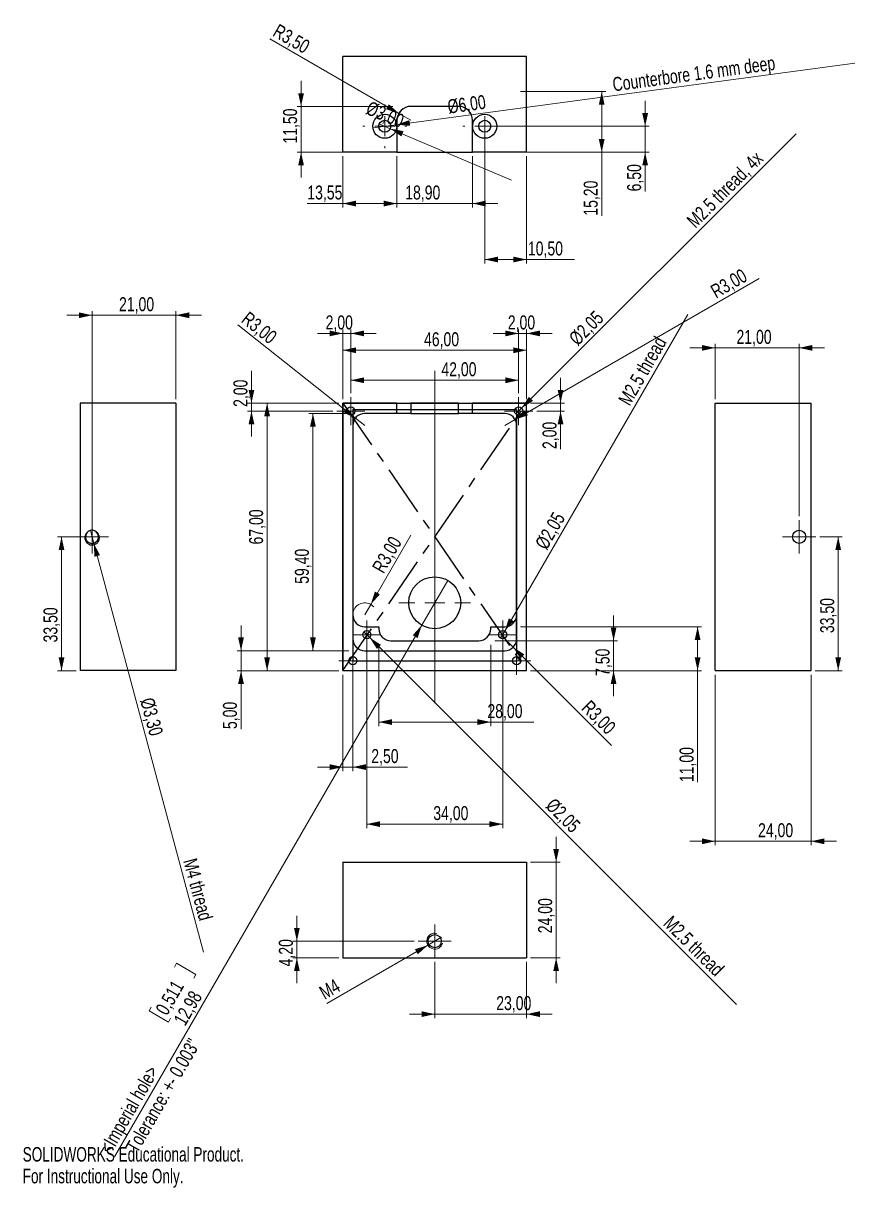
# Model space of a CAD drawing. Header units: millimetres. Extents: x 0 to 208, y 0 to 292.
import ezdxf

# ---------------------------------------------------------------- set-up
doc = ezdxf.new("R2010")
doc.units = ezdxf.units.MM
doc.header["$PDSIZE"] = -1
doc.linetypes.add('CENTERX2', pattern=[20.32, 12.7, -2.54, 2.54, -2.54])
doc.styles.add('SLDTEXTSTYLE0', font='TXT', dxfattribs={"width": 0.75})
doc.styles.add('SLDTEXTSTYLE1', font='TXT', dxfattribs={"width": 0.7})
doc.dimstyles.new('SLDDIMSTYLE0', dxfattribs={"dimtxt": 3.5, "dimasz": 3.302, "dimexe": 0, "dimexo": 0.0625, "dimgap": 0.875, "dimtad": 1, "dimrnd": 1e-09, "dimzin": 12, "dimdsep": 46, "dimtxsty": 'SLDTEXTSTYLE0', "dimsah": 1, "dimcen": 0.09, "dimadec": 0, "dimazin": 3, "dimtfac": 1, "dimtofl": 0, "dimtmove": 0, "dimatfit": 3, "dimfxl": 0, "dimfrac": 2, "dimtolj": 1, "dimtzin": 12, "dimarcsym": 0})
doc.dimstyles.new('SLDDIMSTYLE1', dxfattribs={"dimtxt": 3.5, "dimasz": 3.302, "dimexe": 0, "dimexo": 0.0625, "dimgap": 0.875, "dimtad": 1, "dimrnd": 1e-09, "dimzin": 12, "dimdsep": 46, "dimtxsty": 'SLDTEXTSTYLE0', "dimsah": 1, "dimcen": 0.09, "dimadec": 0, "dimazin": 3, "dimtfac": 1, "dimtmove": 0, "dimatfit": 0, "dimfxl": 0, "dimfrac": 2, "dimtolj": 1, "dimtzin": 12, "dimarcsym": 0})
doc.dimstyles.new('SLDDIMSTYLE2', dxfattribs={"dimtxt": 3.5, "dimasz": 3.302, "dimexe": 0, "dimexo": 0.0625, "dimgap": 0.875, "dimtad": 1, "dimrnd": 1e-09, "dimzin": 12, "dimdsep": 46, "dimtxsty": 'SLDTEXTSTYLE0', "dimsah": 1, "dimcen": 0, "dimadec": 0, "dimazin": 3, "dimtfac": 1, "dimtofl": 0, "dimtmove": 0, "dimatfit": 3, "dimfxl": 0, "dimfrac": 2, "dimtolj": 1, "dimtzin": 12, "dimarcsym": 0})
doc.dimstyles.new('SLDDIMSTYLE3', dxfattribs={"dimtxt": 3.5, "dimasz": 3.302, "dimexe": 0, "dimexo": 0.0625, "dimgap": 0.875, "dimtad": 1, "dimrnd": 1e-09, "dimzin": 12, "dimdsep": 46, "dimtxsty": 'SLDTEXTSTYLE0', "dimblk1": 'NONE', "dimsah": 1, "dimcen": 0, "dimadec": 0, "dimazin": 3, "dimtfac": 1, "dimtmove": 0, "dimatfit": 3, "dimldrblk": 'NONE', "dimfxl": 0, "dimfrac": 2, "dimtolj": 1, "dimtzin": 12, "dimarcsym": 0})
doc.dimstyles.new('SLDDIMSTYLE4', dxfattribs={"dimtxt": 3.5, "dimasz": 3.302, "dimexe": 0, "dimexo": 0.0625, "dimgap": 0.875, "dimtad": 1, "dimrnd": 1e-09, "dimzin": 12, "dimdsep": 46, "dimtxsty": 'SLDTEXTSTYLE0', "dimblk1": 'NONE', "dimsah": 1, "dimcen": 0, "dimadec": 0, "dimazin": 3, "dimtfac": 1, "dimtmove": 0, "dimatfit": 3, "dimldrblk": 'NONE', "dimfxl": 0, "dimfrac": 2, "dimtolj": 1, "dimtzin": 12, "dimarcsym": 0})
doc.dimstyles.new('SLDDIMSTYLE5', dxfattribs={"dimtxt": 3.5, "dimasz": 3.302, "dimexe": 0, "dimexo": 0.0625, "dimgap": 0.875, "dimtad": 1, "dimrnd": 1e-09, "dimzin": 12, "dimdsep": 46, "dimtxsty": 'SLDTEXTSTYLE0', "dimblk1": 'NONE', "dimsah": 1, "dimcen": 0, "dimadec": 0, "dimazin": 3, "dimtfac": 1, "dimtmove": 0, "dimatfit": 3, "dimldrblk": 'NONE', "dimfxl": 0, "dimfrac": 2, "dimtolj": 1, "dimtzin": 12, "dimarcsym": 0})

# ---------------------------------------------------------------- blocks, each defined once
blk = doc.blocks.new('_D')
at = {"color": 7, "linetype": 'Continuous', "lineweight": 0}
for p, q in [((79.11, 196.42), (60.16, 196.42)), ((61.16, 129.42), (61.16, 196.42)), ((79.11, 129.42), (60.16, 129.42))]:
    blk.add_line(p, q, dxfattribs=at)
at = {"color": 7, "linetype": 'Continuous', "lineweight": 18}
for points in [[(61.16, 196.42), (60.44, 193.12), (61.88, 193.12)], [(61.16, 129.42), (61.88, 132.73), (60.44, 132.73)]]:
    blk.add_solid(points, dxfattribs=at)
at = {"color": 7, "linetype": 'Continuous', "lineweight": 18, "insert": (56.65, 161.02), "char_height": 3.5, "attachment_point": 1, "rotation": 90, "style": 'SLDTEXTSTYLE0'}
blk.add_mtext('67,00', dxfattribs=at)
blk = doc.blocks.new('_D_1')
at = {"color": 7, "linetype": 'Continuous', "lineweight": 0}
for p, q in [((80.11, 197.42), (80.11, 210.65)), ((126.11, 197.42), (126.11, 210.65)), ((80.11, 209.65), (126.11, 209.65))]:
    blk.add_line(p, q, dxfattribs=at)
at = {"color": 7, "linetype": 'Continuous', "lineweight": 18}
for points in [[(80.11, 209.65), (83.41, 208.93), (83.41, 210.37)], [(126.11, 209.65), (122.81, 210.37), (122.81, 208.93)]]:
    blk.add_solid(points, dxfattribs=at)
at = {"color": 7, "linetype": 'Continuous', "lineweight": 18, "insert": (100.42, 214.16), "char_height": 3.5, "attachment_point": 1, "style": 'SLDTEXTSTYLE0'}
blk.add_mtext('46,00', dxfattribs=at)
blk = doc.blocks.new('_D_2')
at = {"color": 7, "linetype": 'Continuous', "lineweight": 0}
for p, q in [((54.63, 134.42), (54.63, 140.77)), ((81.61, 134.42), (53.63, 134.42)), ((54.63, 134.42), (54.63, 129.42)), ((79.11, 129.42), (53.63, 129.42)), ((54.63, 129.42), (54.63, 114.8))]:
    blk.add_line(p, q, dxfattribs=at)
at = {"color": 7, "linetype": 'Continuous', "lineweight": 18}
for points in [[(54.63, 134.42), (55.35, 137.73), (53.91, 137.73)], [(54.63, 129.42), (53.91, 126.12), (55.35, 126.12)]]:
    blk.add_solid(points, dxfattribs=at)
at = {"color": 7, "linetype": 'Continuous', "lineweight": 18, "insert": (50.11, 114.8), "char_height": 3.5, "attachment_point": 1, "rotation": 90, "style": 'SLDTEXTSTYLE0'}
blk.add_mtext('5,00', dxfattribs=at)
blk = doc.blocks.new('_D_3')
at = {"color": 7, "linetype": 'Continuous', "lineweight": 0}
for p, q in [((81.61, 193.82), (71.63, 193.82)), ((72.63, 134.42), (72.63, 193.82)), ((81.61, 134.42), (71.63, 134.42))]:
    blk.add_line(p, q, dxfattribs=at)
at = {"color": 7, "linetype": 'Continuous', "lineweight": 18}
for points in [[(72.63, 193.82), (71.91, 190.52), (73.35, 190.52)], [(72.63, 134.42), (73.35, 137.73), (71.91, 137.73)]]:
    blk.add_solid(points, dxfattribs=at)
at = {"color": 7, "linetype": 'Continuous', "lineweight": 18, "insert": (68.11, 151.17), "char_height": 3.5, "attachment_point": 1, "rotation": 90, "style": 'SLDTEXTSTYLE0'}
blk.add_mtext('59,40', dxfattribs=at)
blk = doc.blocks.new('_D_4')
at = {"color": 7, "linetype": 'Continuous', "lineweight": 0}
for p, q in [((82.61, 133.42), (82.61, 104.28)), ((80.11, 128.42), (80.11, 104.28)), ((80.11, 105.28), (73.76, 105.28)), ((80.11, 105.28), (82.61, 105.28)), ((82.61, 105.28), (96.28, 105.28))]:
    blk.add_line(p, q, dxfattribs=at)
at = {"color": 7, "linetype": 'Continuous', "lineweight": 18}
for points in [[(80.11, 105.28), (76.81, 106), (76.81, 104.56)], [(82.61, 105.28), (85.91, 104.56), (85.91, 106)]]:
    blk.add_solid(points, dxfattribs=at)
at = {"color": 7, "linetype": 'Continuous', "lineweight": 18, "insert": (87.23, 109.79), "char_height": 3.5, "attachment_point": 1, "style": 'SLDTEXTSTYLE0'}
blk.add_mtext('2,50', dxfattribs=at)
blk = doc.blocks.new('_D_5')
at = {"color": 7, "linetype": 'Continuous', "lineweight": 0}
for q in [(53.82, 216.05), (85.61, 190.82)]:
    blk.add_line((83.26, 192.69), q, dxfattribs=at)
at = {"color": 7, "linetype": 'Continuous', "lineweight": 18}
blk.add_solid([(83.26, 192.69), (81.12, 195.3), (80.23, 194.18)], dxfattribs=at)
at = {"color": 7, "linetype": 'Continuous', "lineweight": 18, "insert": (56.62, 219.58), "char_height": 3.5, "attachment_point": 1, "rotation": 321.5701, "style": 'SLDTEXTSTYLE0'}
blk.add_mtext('R3,00', dxfattribs=at)
blk = doc.blocks.new('_D_6')
at = {"color": 7, "linetype": 'Continuous', "lineweight": 0}
for q in [(120.61, 137.42), (147.33, 110.71)]:
    blk.add_line((122.73, 135.3), q, dxfattribs=at)
at = {"color": 7, "linetype": 'Continuous', "lineweight": 18}
blk.add_solid([(122.73, 135.3), (124.56, 132.46), (125.57, 133.48)], dxfattribs=at)
at = {"color": 7, "linetype": 'Continuous', "lineweight": 18, "insert": (142.1, 122.29), "char_height": 3.5, "attachment_point": 1, "rotation": 315, "style": 'SLDTEXTSTYLE0'}
blk.add_mtext('R3,00', dxfattribs=at)
blk = doc.blocks.new('_D_7')
at = {"color": 7, "linetype": 'Continuous', "lineweight": 0}
for q in [(184.32, 227.6), (120.61, 190.82)]:
    blk.add_line((123.21, 192.32), q, dxfattribs=at)
at = {"color": 7, "linetype": 'Continuous', "lineweight": 18}
blk.add_solid([(123.21, 192.32), (126.43, 193.35), (125.71, 194.6)], dxfattribs=at)
at = {"color": 7, "linetype": 'Continuous', "lineweight": 18, "insert": (171.77, 225.57), "char_height": 3.5, "attachment_point": 1, "rotation": 30, "style": 'SLDTEXTSTYLE0'}
blk.add_mtext('R3,00', dxfattribs=at)
blk = doc.blocks.new('_D_8')
at = {"color": 7, "linetype": 'Continuous', "lineweight": 0}
for p, q in [((89.11, 135.92), (89.11, 115.55)), ((117.11, 135.92), (117.11, 115.55)), ((89.11, 116.55), (117.11, 116.55)), ((117.11, 116.55), (127.93, 116.55))]:
    blk.add_line(p, q, dxfattribs=at)
at = {"color": 7, "linetype": 'Continuous', "lineweight": 18}
for points in [[(89.11, 116.55), (92.41, 115.83), (92.41, 117.27)], [(117.11, 116.55), (113.81, 117.27), (113.81, 115.83)]]:
    blk.add_solid(points, dxfattribs=at)
at = {"color": 7, "linetype": 'Continuous', "lineweight": 18, "insert": (116.29, 121.06), "char_height": 3.5, "attachment_point": 1, "style": 'SLDTEXTSTYLE0'}
blk.add_mtext('28,00', dxfattribs=at)
blk = doc.blocks.new('_D_9')
at = {"color": 7, "linetype": 'Continuous', "lineweight": 0}
for p, q in [((147.86, 136.92), (147.86, 143.27)), ((118.11, 136.92), (148.86, 136.92)), ((147.86, 136.92), (147.86, 129.42)), ((127.11, 129.42), (148.86, 129.42)), ((147.86, 129.42), (147.86, 123.07))]:
    blk.add_line(p, q, dxfattribs=at)
at = {"color": 7, "linetype": 'Continuous', "lineweight": 18}
for points in [[(147.86, 136.92), (148.58, 140.23), (147.14, 140.23)], [(147.86, 129.42), (147.14, 126.12), (148.58, 126.12)]]:
    blk.add_solid(points, dxfattribs=at)
at = {"color": 7, "linetype": 'Continuous', "lineweight": 18, "insert": (143.35, 128.11), "char_height": 3.5, "attachment_point": 1, "rotation": 90, "style": 'SLDTEXTSTYLE0'}
blk.add_mtext('7,50', dxfattribs=at)
blk = doc.blocks.new('_D_10')
at = {"color": 7, "linetype": 'Continuous', "lineweight": 0}
for p, q in [((124.61, 140.42), (169.89, 140.42)), ((168.89, 140.42), (168.89, 129.42)), ((127.11, 129.42), (169.89, 129.42)), ((168.89, 129.42), (168.89, 101.51))]:
    blk.add_line(p, q, dxfattribs=at)
at = {"color": 7, "linetype": 'Continuous', "lineweight": 18}
for points in [[(168.89, 140.42), (168.17, 137.12), (169.61, 137.12)], [(168.89, 129.42), (169.61, 132.73), (168.17, 132.73)]]:
    blk.add_solid(points, dxfattribs=at)
at = {"color": 7, "linetype": 'Continuous', "lineweight": 18, "insert": (164.38, 101.51), "char_height": 3.5, "attachment_point": 1, "rotation": 90, "style": 'SLDTEXTSTYLE0'}
blk.add_mtext('11,00', dxfattribs=at)
blk = doc.blocks.new('_D_11')
at = {"color": 7, "linetype": 'Continuous', "lineweight": 0}
for q in [(97.1, 163.33), (85.61, 143.42)]:
    blk.add_line((87.11, 146.02), q, dxfattribs=at)
at = {"color": 7, "linetype": 'Continuous', "lineweight": 18}
blk.add_arc((85.61, 143.42), 3, 41.5651, 161.5651, dxfattribs=at)
blk.add_solid([(87.11, 146.02), (89.38, 148.52), (88.14, 149.24)], dxfattribs=at)
at = {"color": 7, "linetype": 'Continuous', "lineweight": 18, "insert": (87.28, 155.28), "char_height": 3.5, "attachment_point": 1, "rotation": 60, "style": 'SLDTEXTSTYLE0'}
blk.add_mtext('R3,00', dxfattribs=at)
blk = doc.blocks.new('_D_12')
at = {"color": 7, "linetype": 'Continuous', "lineweight": 0}
for q in [(85.38, 139.15), (178.66, 45.87)]:
    blk.add_line((86.83, 137.7), q, dxfattribs=at)
at = {"color": 7, "linetype": 'Continuous', "lineweight": 18}
blk.add_solid([(86.83, 137.7), (88.66, 134.85), (89.68, 135.87)], dxfattribs=at)
at = {"color": 7, "linetype": 'Continuous', "lineweight": 18, "char_height": 3.5, "attachment_point": 1, "rotation": 315, "style": 'SLDTEXTSTYLE0'}
for s, insert in [('%%c2,05', (133.11, 97.8)), ('M2.5 thread', (162.56, 68.35))]:
    blk.add_mtext(s, dxfattribs=dict(at, insert=insert))
blk = doc.blocks.new('_None')
blk = doc.blocks.new('_D_13')
at = {"color": 7, "linetype": 'Continuous', "lineweight": 0}
for q in [(166.42, 218.63), (119.6, 137.54)]:
    blk.add_line((120.62, 139.31), q, dxfattribs=at)
at = {"color": 7, "linetype": 'Continuous', "lineweight": 18}
blk.add_solid([(120.62, 139.31), (122.9, 141.81), (121.65, 142.53)], dxfattribs=at)
at = {"color": 7, "linetype": 'Continuous', "lineweight": 18, "char_height": 3.5, "attachment_point": 1, "rotation": 60, "style": 'SLDTEXTSTYLE0'}
for s, insert in [('M2.5 thread', (148.87, 197.26)), ('%%c2,05', (128.05, 161.19))]:
    blk.add_mtext(s, dxfattribs=dict(at, insert=insert))
blk = doc.blocks.new('_D_14')
at = {"color": 7, "linetype": 'Continuous', "lineweight": 0}
for p, q in [((99.86, 140.8), (106.35, 152.04)), ((99.86, 140.8), (22.99, 7.65)), ((37.99, 55.22), (38.52, 56.15)), ((38.52, 56.15), (43.34, 53.37)), ((43.34, 53.37), (42.8, 52.45)), ((32.17, 45.15), (31.64, 44.22)), ((31.64, 44.22), (36.45, 41.44)), ((36.45, 41.44), (36.98, 42.37))]:
    blk.add_line(p, q, dxfattribs=at)
at = {"color": 7, "linetype": 'Continuous', "lineweight": 18}
blk.add_solid([(99.86, 140.8), (97.59, 138.3), (98.84, 137.58)], dxfattribs=at)
at = {"color": 7, "linetype": 'Continuous', "lineweight": 18, "char_height": 3.5, "attachment_point": 1, "rotation": 60, "style": 'SLDTEXTSTYLE0'}
for s, insert in [('0,511', (33.08, 44.62)), ('12,98', (37.61, 42)), ('Tolerance: +- 0.003"', (25.64, 10.16)), ('<Imperial hole>', (19.04, 9.94))]:
    blk.add_mtext(s, dxfattribs=dict(at, insert=insert))
blk = doc.blocks.new('_D_15')
at = {"color": 7, "linetype": 'Continuous', "lineweight": 0}
for q in [(193.55, 263.87), (123.38, 193.7)]:
    blk.add_line((124.83, 195.15), q, dxfattribs=at)
at = {"color": 7, "linetype": 'Continuous', "lineweight": 18}
blk.add_solid([(124.83, 195.15), (127.68, 196.97), (126.66, 197.99)], dxfattribs=at)
at = {"color": 7, "linetype": 'Continuous', "lineweight": 18, "char_height": 3.5, "attachment_point": 1, "rotation": 45, "style": 'SLDTEXTSTYLE0'}
for s, insert in [('M2.5 thread, 4x', (165.84, 242.53)), ('%%c2,05', (136.39, 213.08))]:
    blk.add_mtext(s, dxfattribs=dict(at, insert=insert))
blk = doc.blocks.new('_D_16')
at = {"color": 7, "linetype": 'Continuous', "lineweight": 0}
for p, q in [((86.11, 137.42), (86.11, 90)), ((120.11, 137.42), (120.11, 90)), ((86.11, 91), (120.11, 91))]:
    blk.add_line(p, q, dxfattribs=at)
at = {"color": 7, "linetype": 'Continuous', "lineweight": 18}
for points in [[(86.11, 91), (89.41, 90.28), (89.41, 91.72)], [(120.11, 91), (116.81, 91.72), (116.81, 90.28)]]:
    blk.add_solid(points, dxfattribs=at)
at = {"color": 7, "linetype": 'Continuous', "lineweight": 18, "insert": (102.75, 95.51), "char_height": 3.5, "attachment_point": 1, "style": 'SLDTEXTSTYLE0'}
blk.add_mtext('34,00', dxfattribs=at)
blk = doc.blocks.new('_D_17')
at = {"color": 7, "linetype": 'Continuous', "lineweight": 0}
for p, q in [((82.11, 198.95), (82.11, 203.14)), ((82.11, 202.14), (124.11, 202.14)), ((124.11, 198.95), (124.11, 203.14))]:
    blk.add_line(p, q, dxfattribs=at)
at = {"color": 7, "linetype": 'Continuous', "lineweight": 18}
for points in [[(82.11, 202.14), (85.41, 201.42), (85.41, 202.86)], [(124.11, 202.14), (120.81, 202.86), (120.81, 201.42)]]:
    blk.add_solid(points, dxfattribs=at)
at = {"color": 7, "linetype": 'Continuous', "lineweight": 18, "insert": (104.77, 206.65), "char_height": 3.5, "attachment_point": 1, "style": 'SLDTEXTSTYLE0'}
blk.add_mtext('42,00', dxfattribs=at)
blk = doc.blocks.new('_D_18')
at = {"color": 7, "linetype": 'Continuous', "lineweight": 0}
for p, q in [((57.25, 196.42), (57.25, 204.52)), ((79.11, 196.42), (56.25, 196.42)), ((57.25, 194.42), (57.25, 196.42)), ((77.58, 194.42), (56.25, 194.42)), ((57.25, 194.42), (57.25, 188.07))]:
    blk.add_line(p, q, dxfattribs=at)
at = {"color": 7, "linetype": 'Continuous', "lineweight": 18}
for points in [[(57.25, 196.42), (57.97, 199.73), (56.53, 199.73)], [(57.25, 194.42), (56.53, 191.12), (57.97, 191.12)]]:
    blk.add_solid(points, dxfattribs=at)
at = {"color": 7, "linetype": 'Continuous', "lineweight": 18, "insert": (52.74, 195.47), "char_height": 3.5, "attachment_point": 1, "rotation": 90, "style": 'SLDTEXTSTYLE0'}
blk.add_mtext('2,00', dxfattribs=at)
blk = doc.blocks.new('_D_19')
at = {"color": 7, "linetype": 'Continuous', "lineweight": 0}
for p, q in [((80.11, 213.87), (73.76, 213.87)), ((80.11, 197.42), (80.11, 214.87)), ((82.11, 213.87), (80.11, 213.87)), ((82.11, 198.95), (82.11, 214.87)), ((82.11, 213.87), (88.46, 213.87))]:
    blk.add_line(p, q, dxfattribs=at)
at = {"color": 7, "linetype": 'Continuous', "lineweight": 18}
for points in [[(80.11, 213.87), (76.81, 214.59), (76.81, 213.15)], [(82.11, 213.87), (85.41, 213.15), (85.41, 214.59)]]:
    blk.add_solid(points, dxfattribs=at)
at = {"color": 7, "linetype": 'Continuous', "lineweight": 18, "insert": (75.8, 218.38), "char_height": 3.5, "attachment_point": 1, "style": 'SLDTEXTSTYLE0'}
blk.add_mtext('2,00', dxfattribs=at)
blk = doc.blocks.new('_D_20')
at = {"color": 7, "linetype": 'Continuous', "lineweight": 0}
for p, q in [((124.11, 213.87), (117.76, 213.87)), ((124.11, 198.95), (124.11, 214.87)), ((124.11, 213.87), (126.11, 213.87)), ((126.11, 197.42), (126.11, 214.87)), ((126.11, 213.87), (132.46, 213.87))]:
    blk.add_line(p, q, dxfattribs=at)
at = {"color": 7, "linetype": 'Continuous', "lineweight": 18}
for points in [[(124.11, 213.87), (120.81, 214.59), (120.81, 213.15)], [(126.11, 213.87), (129.41, 213.15), (129.41, 214.59)]]:
    blk.add_solid(points, dxfattribs=at)
at = {"color": 7, "linetype": 'Continuous', "lineweight": 18, "insert": (121.4, 218.38), "char_height": 3.5, "attachment_point": 1, "style": 'SLDTEXTSTYLE0'}
blk.add_mtext('2,00', dxfattribs=at)
blk = doc.blocks.new('_D_21')
at = {"color": 7, "linetype": 'Continuous', "lineweight": 0}
for p, q in [((134.59, 196.42), (134.59, 202.77)), ((127.11, 196.42), (135.59, 196.42)), ((134.59, 194.42), (134.59, 196.42)), ((128.63, 194.42), (135.59, 194.42)), ((134.59, 194.42), (134.59, 184.92))]:
    blk.add_line(p, q, dxfattribs=at)
at = {"color": 7, "linetype": 'Continuous', "lineweight": 18}
for points in [[(134.59, 196.42), (135.31, 199.73), (133.87, 199.73)], [(134.59, 194.42), (133.87, 191.12), (135.31, 191.12)]]:
    blk.add_solid(points, dxfattribs=at)
at = {"color": 7, "linetype": 'Continuous', "lineweight": 18, "insert": (130.08, 184.92), "char_height": 3.5, "attachment_point": 1, "rotation": 90, "style": 'SLDTEXTSTYLE0'}
blk.add_mtext('2,00', dxfattribs=at)
blk = doc.blocks.new('SW_CENTERMARKSYMBOL_0')
at = {"color": 0, "linetype": 'Continuous', "lineweight": 18}
for p, q in [((0, 2.5), (0, 3.525)), ((-2.5, 0), (-3.525, 0)), ((0, 0), (-2.5, 0)), ((0, 0), (0, 2.5)), ((0, 0), (0, -2.5)), ((0, 0), (2.5, 0)), ((2.5, 0), (3.525, 0)), ((0, -2.5), (0, -3.525))]:
    blk.add_line(p, q, dxfattribs=at)
blk = doc.blocks.new('SW_CENTERMARKSYMBOL_1')
at = {"color": 0, "linetype": 'Continuous', "lineweight": 18}
for p, q in [((0, 2.5), (0, 3.525)), ((-2.5, 0), (-3.525, 0)), ((0, 0), (-2.5, 0)), ((0, 0), (0, 2.5)), ((0, 0), (0, -2.5)), ((0, 0), (2.5, 0)), ((2.5, 0), (3.525, 0)), ((0, -2.5), (0, -3.525))]:
    blk.add_line(p, q, dxfattribs=at)
blk = doc.blocks.new('SW_CENTERMARKSYMBOL_2')
at = {"color": 0, "linetype": 'Continuous', "lineweight": 18}
for p, q in [((0, 2.5), (0, 3.525)), ((-2.5, 0), (-3.525, 0)), ((0, 0), (-2.5, 0)), ((0, 0), (0, 2.5)), ((0, 0), (0, -2.5)), ((0, 0), (2.5, 0)), ((2.5, 0), (3.525, 0)), ((0, -2.5), (0, -3.525))]:
    blk.add_line(p, q, dxfattribs=at)
blk = doc.blocks.new('SW_CENTERMARKSYMBOL_3')
at = {"color": 0, "linetype": 'Continuous', "lineweight": 18}
for p, q in [((0, 2.5), (0, 3.525)), ((-2.5, 0), (-3.525, 0)), ((0, 0), (-2.5, 0)), ((0, 0), (0, 2.5)), ((0, 0), (0, -2.5)), ((0, 0), (2.5, 0)), ((2.5, 0), (3.525, 0)), ((0, -2.5), (0, -3.525))]:
    blk.add_line(p, q, dxfattribs=at)
blk = doc.blocks.new('SW_CENTERMARKSYMBOL_4')
at = {"color": 0, "linetype": 'Continuous', "lineweight": 18}
for p, q in [((0, 2.5), (0, 3.525)), ((-2.5, 0), (-3.525, 0)), ((0, 0), (-2.5, 0)), ((0, 0), (0, 2.5)), ((0, 0), (0, -2.5)), ((0, 0), (2.5, 0)), ((2.5, 0), (3.525, 0)), ((0, -2.5), (0, -3.525))]:
    blk.add_line(p, q, dxfattribs=at)
blk = doc.blocks.new('SW_CENTERMARKSYMBOL_5')
at = {"color": 0, "linetype": 'Continuous', "lineweight": 18}
for p, q in [((0, 2.5), (0, 3.525)), ((-2.5, 0), (-3.525, 0)), ((0, 0), (-2.5, 0)), ((0, 0), (0, 2.5)), ((0, 0), (0, -2.5)), ((0, 0), (2.5, 0)), ((2.5, 0), (3.525, 0)), ((0, -2.5), (0, -3.525))]:
    blk.add_line(p, q, dxfattribs=at)
blk = doc.blocks.new('SW_CENTERMARKSYMBOL_6')
at = {"color": 0, "linetype": 'Continuous', "lineweight": 18}
for p, q in [((0, 5), (0, 8.9897)), ((-5, 0), (-8.9897, 0)), ((0, 0), (-2.5, 0)), ((0, 0), (0, 2.5)), ((0, 0), (0, -2.5)), ((0, 0), (2.5, 0)), ((5, 0), (8.9897, 0)), ((0, -5), (0, -8.9897))]:
    blk.add_line(p, q, dxfattribs=at)
blk = doc.blocks.new('_D_22')
at = {"color": 7, "linetype": 'Continuous', "lineweight": 0}
for p, q in [((173.29, 128.42), (173.29, 85.7)), ((197.29, 128.42), (197.29, 85.7)), ((173.29, 86.7), (166.94, 86.7)), ((173.29, 86.7), (197.29, 86.7)), ((197.29, 86.7), (203.64, 86.7))]:
    blk.add_line(p, q, dxfattribs=at)
at = {"color": 7, "linetype": 'Continuous', "lineweight": 18}
for points in [[(173.29, 86.7), (169.99, 87.42), (169.99, 85.98)], [(197.29, 86.7), (200.59, 85.98), (200.59, 87.42)]]:
    blk.add_solid(points, dxfattribs=at)
at = {"color": 7, "linetype": 'Continuous', "lineweight": 18, "insert": (184.02, 91.22), "char_height": 3.5, "attachment_point": 1, "style": 'SLDTEXTSTYLE0'}
blk.add_mtext('24,00', dxfattribs=at)
blk = doc.blocks.new('_D_23')
at = {"color": 7, "linetype": 'Continuous', "lineweight": 0}
for p, q in [((173.29, 210.25), (166.94, 210.25)), ((173.29, 197.42), (173.29, 211.25)), ((173.29, 210.25), (194.29, 210.25)), ((194.29, 168.07), (194.29, 211.25)), ((194.29, 210.25), (200.64, 210.25))]:
    blk.add_line(p, q, dxfattribs=at)
at = {"color": 7, "linetype": 'Continuous', "lineweight": 18}
for points in [[(173.29, 210.25), (169.99, 210.97), (169.99, 209.53)], [(194.29, 210.25), (197.59, 209.53), (197.59, 210.97)]]:
    blk.add_solid(points, dxfattribs=at)
at = {"color": 7, "linetype": 'Continuous', "lineweight": 18, "insert": (178.62, 214.76), "char_height": 3.5, "attachment_point": 1, "style": 'SLDTEXTSTYLE0'}
blk.add_mtext('21,00', dxfattribs=at)
blk = doc.blocks.new('_D_24')
at = {"color": 7, "linetype": 'Continuous', "lineweight": 0}
for p, q in [((199.44, 162.92), (205.07, 162.92)), ((204.07, 162.92), (204.07, 129.42)), ((198.29, 129.42), (205.07, 129.42))]:
    blk.add_line(p, q, dxfattribs=at)
at = {"color": 7, "linetype": 'Continuous', "lineweight": 18}
for points in [[(204.07, 162.92), (203.35, 159.62), (204.79, 159.62)], [(204.07, 129.42), (204.79, 132.73), (203.35, 132.73)]]:
    blk.add_solid(points, dxfattribs=at)
at = {"color": 7, "linetype": 'Continuous', "lineweight": 18, "insert": (199.56, 138.82), "char_height": 3.5, "attachment_point": 1, "rotation": 90, "style": 'SLDTEXTSTYLE0'}
blk.add_mtext('33,50', dxfattribs=at)
blk = doc.blocks.new('SW_CENTERMARKSYMBOL_7')
at = {"color": 0, "linetype": 'Continuous', "lineweight": 18}
for p, q in [((0, 2.5), (0, 4.15)), ((-2.5, 0), (-4.15, 0)), ((0, 0), (-2.5, 0)), ((0, 0), (0, 2.5)), ((0, 0), (0, -2.5)), ((0, 0), (2.5, 0)), ((2.5, 0), (4.15, 0)), ((0, -2.5), (0, -4.15))]:
    blk.add_line(p, q, dxfattribs=at)
blk = doc.blocks.new('_D_25')
at = {"color": 7, "linetype": 'Continuous', "lineweight": 0}
for p, q in [((133.49, 81.49), (133.49, 87.84)), ((127.11, 81.49), (134.49, 81.49)), ((133.49, 57.49), (133.49, 81.49)), ((127.11, 57.49), (134.49, 57.49)), ((133.49, 57.49), (133.49, 51.14))]:
    blk.add_line(p, q, dxfattribs=at)
at = {"color": 7, "linetype": 'Continuous', "lineweight": 18}
for points in [[(133.49, 81.49), (134.21, 84.79), (132.77, 84.79)], [(133.49, 57.49), (132.77, 54.19), (134.21, 54.19)]]:
    blk.add_solid(points, dxfattribs=at)
at = {"color": 7, "linetype": 'Continuous', "lineweight": 18, "insert": (128.98, 63.67), "char_height": 3.5, "attachment_point": 1, "rotation": 90, "style": 'SLDTEXTSTYLE0'}
blk.add_mtext('24,00', dxfattribs=at)
blk = doc.blocks.new('_D_26')
at = {"color": 7, "linetype": 'Continuous', "lineweight": 0}
for q in [(104.84, 62.69), (76.08, 46.08)]:
    blk.add_line((101.38, 60.69), q, dxfattribs=at)
at = {"color": 7, "linetype": 'Continuous', "lineweight": 18}
blk.add_solid([(101.38, 60.69), (98.16, 59.66), (98.88, 58.41)], dxfattribs=at)
at = {"color": 7, "linetype": 'Continuous', "lineweight": 18, "insert": (73.83, 49.98), "char_height": 3.5, "attachment_point": 1, "rotation": 30, "style": 'SLDTEXTSTYLE0'}
blk.add_mtext('M4', dxfattribs=at)
blk = doc.blocks.new('_D_27')
at = {"color": 7, "linetype": 'Continuous', "lineweight": 0}
for p, q in [((103.11, 56.54), (103.11, 42.42)), ((126.11, 56.49), (126.11, 42.42)), ((103.11, 43.42), (96.76, 43.42)), ((103.11, 43.42), (126.11, 43.42)), ((126.11, 43.42), (132.46, 43.42))]:
    blk.add_line(p, q, dxfattribs=at)
at = {"color": 7, "linetype": 'Continuous', "lineweight": 18}
for points in [[(103.11, 43.42), (99.81, 44.14), (99.81, 42.7)], [(126.11, 43.42), (129.41, 42.7), (129.41, 44.14)]]:
    blk.add_solid(points, dxfattribs=at)
at = {"color": 7, "linetype": 'Continuous', "lineweight": 18, "insert": (118.5, 47.93), "char_height": 3.5, "attachment_point": 1, "style": 'SLDTEXTSTYLE0'}
blk.add_mtext('23,00', dxfattribs=at)
blk = doc.blocks.new('_D_28')
at = {"color": 7, "linetype": 'Continuous', "lineweight": 0}
for p, q in [((68.61, 61.69), (68.61, 68.04)), ((97.96, 61.69), (67.61, 61.69)), ((68.61, 61.69), (68.61, 57.49)), ((79.11, 57.49), (67.61, 57.49)), ((68.61, 57.49), (68.61, 51.14))]:
    blk.add_line(p, q, dxfattribs=at)
at = {"color": 7, "linetype": 'Continuous', "lineweight": 18}
for points in [[(68.61, 61.69), (69.33, 64.99), (67.89, 64.99)], [(68.61, 57.49), (67.89, 54.19), (69.33, 54.19)]]:
    blk.add_solid(points, dxfattribs=at)
at = {"color": 7, "linetype": 'Continuous', "lineweight": 18, "insert": (64.1, 55.37), "char_height": 3.5, "attachment_point": 1, "rotation": 90, "style": 'SLDTEXTSTYLE0'}
blk.add_mtext('4,20', dxfattribs=at)
blk = doc.blocks.new('SW_CENTERMARKSYMBOL_8')
at = {"color": 0, "linetype": 'Continuous', "lineweight": 18}
for p, q in [((0, 2.5), (0, 4.15)), ((-2.5, 0), (-4.15, 0)), ((0, 0), (-2.5, 0)), ((0, 0), (0, 2.5)), ((0, 0), (0, -2.5)), ((0, 0), (2.5, 0)), ((2.5, 0), (4.15, 0)), ((0, -2.5), (0, -4.15))]:
    blk.add_line(p, q, dxfattribs=at)
blk = doc.blocks.new('_D_29')
at = {"color": 7, "linetype": 'Continuous', "lineweight": 0}
for p, q in [((124.61, 274.43), (145.89, 274.43)), ((144.89, 259.23), (144.89, 274.43)), ((124.61, 259.23), (145.89, 259.23)), ((144.89, 259.23), (144.89, 243.35))]:
    blk.add_line(p, q, dxfattribs=at)
at = {"color": 7, "linetype": 'Continuous', "lineweight": 18}
for points in [[(144.89, 274.43), (144.17, 271.13), (145.61, 271.13)], [(144.89, 259.23), (145.61, 262.53), (144.17, 262.53)]]:
    blk.add_solid(points, dxfattribs=at)
at = {"color": 7, "linetype": 'Continuous', "lineweight": 18, "insert": (140.38, 243.35), "char_height": 3.5, "attachment_point": 1, "rotation": 90, "style": 'SLDTEXTSTYLE0'}
blk.add_mtext('15,20', dxfattribs=at)
blk = doc.blocks.new('_D_30')
at = {"color": 7, "linetype": 'Continuous', "lineweight": 0}
for p, q in [((93.66, 258.23), (93.66, 245.39)), ((112.56, 258.23), (112.56, 245.39)), ((93.66, 246.39), (87.31, 246.39)), ((93.66, 246.39), (112.56, 246.39)), ((112.56, 246.39), (118.91, 246.39))]:
    blk.add_line(p, q, dxfattribs=at)
at = {"color": 7, "linetype": 'Continuous', "lineweight": 18}
for points in [[(93.66, 246.39), (90.36, 247.11), (90.36, 245.67)], [(112.56, 246.39), (115.86, 245.67), (115.86, 247.11)]]:
    blk.add_solid(points, dxfattribs=at)
at = {"color": 7, "linetype": 'Continuous', "lineweight": 18, "insert": (95.73, 250.91), "char_height": 3.5, "attachment_point": 1, "style": 'SLDTEXTSTYLE0'}
blk.add_mtext('18,90', dxfattribs=at)
blk = doc.blocks.new('_D_31')
at = {"color": 7, "linetype": 'Continuous', "lineweight": 0}
for p, q in [((69.66, 270.73), (69.66, 277.08)), ((92.66, 270.73), (68.66, 270.73)), ((69.66, 259.23), (69.66, 270.73)), ((92.66, 259.23), (68.66, 259.23)), ((69.66, 259.23), (69.66, 252.88))]:
    blk.add_line(p, q, dxfattribs=at)
at = {"color": 7, "linetype": 'Continuous', "lineweight": 18}
for points in [[(69.66, 270.73), (70.38, 274.03), (68.94, 274.03)], [(69.66, 259.23), (68.94, 255.93), (70.38, 255.93)]]:
    blk.add_solid(points, dxfattribs=at)
at = {"color": 7, "linetype": 'Continuous', "lineweight": 18, "insert": (65.15, 261.41), "char_height": 3.5, "attachment_point": 1, "rotation": 90, "style": 'SLDTEXTSTYLE0'}
blk.add_mtext('11,50', dxfattribs=at)
blk = doc.blocks.new('_D_32')
at = {"color": 7, "linetype": 'Continuous', "lineweight": 0}
for p, q in [((80.11, 258.23), (80.11, 245.39)), ((93.66, 258.23), (93.66, 245.39)), ((80.11, 246.39), (71.22, 246.39)), ((93.66, 246.39), (80.11, 246.39))]:
    blk.add_line(p, q, dxfattribs=at)
at = {"color": 7, "linetype": 'Continuous', "lineweight": 18}
for points in [[(80.11, 246.39), (83.41, 245.67), (83.41, 247.11)], [(93.66, 246.39), (90.36, 247.11), (90.36, 245.67)]]:
    blk.add_solid(points, dxfattribs=at)
at = {"color": 7, "linetype": 'Continuous', "lineweight": 18, "insert": (71.22, 250.91), "char_height": 3.5, "attachment_point": 1, "style": 'SLDTEXTSTYLE0'}
blk.add_mtext('13,55', dxfattribs=at)
blk = doc.blocks.new('_D_33')
at = {"color": 7, "linetype": 'Continuous', "lineweight": 0}
for q in [(61.83, 287.63), (97.16, 267.23)]:
    blk.add_line((94.13, 268.98), q, dxfattribs=at)
at = {"color": 7, "linetype": 'Continuous', "lineweight": 18}
blk.add_arc((97.16, 267.23), 3.5, 134.0546, 164.0546, dxfattribs=at)
blk.add_solid([(94.13, 268.98), (91.63, 271.25), (90.91, 270.01)], dxfattribs=at)
at = {"color": 7, "linetype": 'Continuous', "lineweight": 18, "insert": (64.08, 291.53), "char_height": 3.5, "attachment_point": 1, "rotation": 330, "style": 'SLDTEXTSTYLE0'}
blk.add_mtext('R3,50', dxfattribs=at)
blk = doc.blocks.new('_D_34')
at = {"color": 7, "linetype": 'Continuous', "lineweight": 0}
for q in [(89.23, 266.32), (122.33, 252.22)]:
    blk.add_line((91.99, 265.14), q, dxfattribs=at)
at = {"color": 7, "linetype": 'Continuous', "lineweight": 18}
blk.add_solid([(91.99, 265.14), (94.75, 263.19), (95.31, 264.51)], dxfattribs=at)
at = {"color": 7, "linetype": 'Continuous', "lineweight": 18, "insert": (86.98, 272.18), "char_height": 3.5, "attachment_point": 1, "rotation": 336.9329, "style": 'SLDTEXTSTYLE0'}
blk.add_mtext('%%c3,00', dxfattribs=at)
blk = doc.blocks.new('_D_35')
at = {"color": 7, "linetype": 'Continuous', "lineweight": 0}
for q in [(208.2, 281.55), (87.64, 265.33)]:
    blk.add_line((93.58, 266.13), q, dxfattribs=at)
at = {"color": 7, "linetype": 'Continuous', "lineweight": 18}
blk.add_solid([(93.58, 266.13), (96.95, 265.86), (96.76, 267.28)], dxfattribs=at)
at = {"color": 7, "linetype": 'Continuous', "lineweight": 18, "char_height": 3.5, "attachment_point": 1, "rotation": 7.6606, "style": 'SLDTEXTSTYLE0'}
for s, insert in [('Counterbore 1.6 mm deep', (147.39, 277.92)), ('%%c6,00', (106.11, 272.36))]:
    blk.add_mtext(s, dxfattribs=dict(at, insert=insert))
blk = doc.blocks.new('_D_36')
at = {"color": 7, "linetype": 'Continuous', "lineweight": 0}
for p, q in [((155.76, 265.73), (155.76, 272.08)), ((116.61, 265.73), (156.76, 265.73)), ((155.76, 265.73), (155.76, 259.23)), ((127.11, 259.23), (156.76, 259.23)), ((155.76, 259.23), (155.76, 249.43))]:
    blk.add_line(p, q, dxfattribs=at)
at = {"color": 7, "linetype": 'Continuous', "lineweight": 18}
for points in [[(155.76, 265.73), (156.48, 269.03), (155.04, 269.03)], [(155.76, 259.23), (155.04, 255.93), (156.48, 255.93)]]:
    blk.add_solid(points, dxfattribs=at)
at = {"color": 7, "linetype": 'Continuous', "lineweight": 18, "insert": (151.25, 249.43), "char_height": 3.5, "attachment_point": 1, "rotation": 90, "style": 'SLDTEXTSTYLE0'}
blk.add_mtext('6,50', dxfattribs=at)
blk = doc.blocks.new('_D_37')
at = {"color": 7, "linetype": 'Continuous', "lineweight": 0}
for p, q in [((115.61, 264.73), (115.61, 231.38)), ((126.11, 258.23), (126.11, 231.38)), ((115.61, 232.38), (126.11, 232.38)), ((126.11, 232.38), (138.06, 232.38))]:
    blk.add_line(p, q, dxfattribs=at)
at = {"color": 7, "linetype": 'Continuous', "lineweight": 18}
for points in [[(115.61, 232.38), (118.91, 231.66), (118.91, 233.1)], [(126.11, 232.38), (122.81, 233.1), (122.81, 231.66)]]:
    blk.add_solid(points, dxfattribs=at)
at = {"color": 7, "linetype": 'Continuous', "lineweight": 18, "insert": (126.42, 236.89), "char_height": 3.5, "attachment_point": 1, "style": 'SLDTEXTSTYLE0'}
blk.add_mtext('10,50', dxfattribs=at)
blk = doc.blocks.new('SW_CENTERMARKSYMBOL_9')
at = {"color": 0, "linetype": 'Continuous', "lineweight": 18}
for p, q in [((0, 5), (0, 5.5)), ((-5, 0), (-5.5, 0)), ((0, 0), (-2.5, 0)), ((0, 0), (0, 2.5)), ((0, 0), (0, -2.5)), ((0, 0), (2.5, 0)), ((5, 0), (5.5, 0)), ((0, -5), (0, -5.5))]:
    blk.add_line(p, q, dxfattribs=at)
blk = doc.blocks.new('SW_CENTERMARKSYMBOL_10')
at = {"color": 0, "linetype": 'Continuous', "lineweight": 18}
for p, q in [((0, 5), (0, 5.5)), ((-5, 0), (-5.5, 0)), ((0, 0), (-2.5, 0)), ((0, 0), (0, 2.5)), ((0, 0), (0, -2.5)), ((0, 0), (2.5, 0)), ((5, 0), (5.5, 0)), ((0, -5), (0, -5.5))]:
    blk.add_line(p, q, dxfattribs=at)
blk = doc.blocks.new('_D_38')
at = {"color": 7, "linetype": 'Continuous', "lineweight": 0}
for q in [(16.93, 164.52), (45.22, 58.96)]:
    blk.add_line((17.79, 161.33), q, dxfattribs=at)
at = {"color": 7, "linetype": 'Continuous', "lineweight": 18}
blk.add_solid([(17.79, 161.33), (17.95, 157.95), (19.34, 158.33)], dxfattribs=at)
at = {"color": 7, "linetype": 'Continuous', "lineweight": 18, "char_height": 3.5, "attachment_point": 1, "rotation": 285, "style": 'SLDTEXTSTYLE0'}
for s, insert in [('%%c3,30', (32.74, 122.96)), ('M4 thread', (43.52, 82.73))]:
    blk.add_mtext(s, dxfattribs=dict(at, insert=insert))
blk = doc.blocks.new('_D_39')
at = {"color": 7, "linetype": 'Continuous', "lineweight": 0}
for p, q in [((17.36, 163.92), (17.36, 219.42)), ((38.36, 197.42), (38.36, 219.42)), ((17.36, 218.42), (11.01, 218.42)), ((17.36, 218.42), (38.36, 218.42)), ((38.36, 218.42), (44.71, 218.42))]:
    blk.add_line(p, q, dxfattribs=at)
at = {"color": 7, "linetype": 'Continuous', "lineweight": 18}
for points in [[(17.36, 218.42), (14.06, 219.14), (14.06, 217.7)], [(38.36, 218.42), (41.66, 217.7), (41.66, 219.14)]]:
    blk.add_solid(points, dxfattribs=at)
at = {"color": 7, "linetype": 'Continuous', "lineweight": 18, "insert": (24.11, 222.94), "char_height": 3.5, "attachment_point": 1, "style": 'SLDTEXTSTYLE0'}
blk.add_mtext('21,00', dxfattribs=at)
blk = doc.blocks.new('_D_40')
at = {"color": 7, "linetype": 'Continuous', "lineweight": 0}
for p, q in [((16.36, 162.92), (8.72, 162.92)), ((9.72, 162.92), (9.72, 129.42)), ((13.36, 129.42), (8.72, 129.42))]:
    blk.add_line(p, q, dxfattribs=at)
at = {"color": 7, "linetype": 'Continuous', "lineweight": 18}
for points in [[(9.72, 162.92), (9, 159.62), (10.44, 159.62)], [(9.72, 129.42), (10.44, 132.73), (9, 132.73)]]:
    blk.add_solid(points, dxfattribs=at)
at = {"color": 7, "linetype": 'Continuous', "lineweight": 18, "insert": (5.2, 136.49), "char_height": 3.5, "attachment_point": 1, "rotation": 90, "style": 'SLDTEXTSTYLE0'}
blk.add_mtext('33,50', dxfattribs=at)
blk = doc.blocks.new('SW_CENTERMARKSYMBOL_11')
at = {"color": 0, "linetype": 'Continuous', "lineweight": 18}
for p, q in [((0, 2.5), (0, 4.15)), ((-2.5, 0), (-4.15, 0)), ((0, 0), (-2.5, 0)), ((0, 0), (0, 2.5)), ((0, 0), (0, -2.5)), ((0, 0), (2.5, 0)), ((2.5, 0), (4.15, 0)), ((0, -2.5), (0, -4.15))]:
    blk.add_line(p, q, dxfattribs=at)

msp = doc.modelspace()

# ---------------------------------------------------------------- linework, layer by layer
at = {"color": 7, "linetype": 'Continuous', "lineweight": 25}
for p, q in [((80.11, 259.23), (80.11, 283.23)), ((126.11, 283.23), (80.11, 283.23)), ((126.11, 259.23), (126.11, 283.23)), ((109.06, 270.73), (97.16, 270.73)), ((93.66, 267.23), (93.66, 259.23)), ((112.56, 259.23), (112.56, 267.23)), ((93.66, 259.23), (80.11, 259.23)), ((93.66, 259.23), (112.56, 259.23)), ((126.11, 259.23), (112.56, 259.23)), ((38.36, 196.424), (14.36, 196.424)), ((14.36, 196.424), (14.36, 129.424)), ((38.36, 196.424), (38.36, 129.424)), ((80.11, 196.424), (80.11, 129.424)), ((93.66, 196.424), (80.11, 196.424)), ((93.66, 193.824), (93.66, 196.424)), ((93.66, 196.424), (97.16, 196.424)), ((97.16, 196.424), (97.16, 193.824)), ((109.06, 196.424), (97.16, 196.424)), ((109.06, 193.824), (109.06, 196.424)), ((109.06, 196.424), (112.56, 196.424)), ((112.56, 193.824), (112.56, 196.424)), ((126.11, 196.424), (112.56, 196.424)), ((126.11, 129.424), (126.11, 196.424)), ((173.29, 129.424), (173.29, 196.424)), ((173.29, 196.424), (197.29, 196.424)), ((197.29, 129.424), (197.29, 196.424)), ((93.66, 193.824), (85.61, 193.824)), ((97.16, 193.824), (93.66, 193.824)), ((97.16, 193.824), (109.06, 193.824)), ((112.56, 193.824), (109.06, 193.824)), ((120.61, 193.824), (112.56, 193.824)), ((82.61, 190.824), (82.61, 137.424)), ((123.61, 137.424), (123.61, 190.824)), ((19.01, 162.924), (18.996, 163.016)), ((85.61, 140.424), (89.11, 140.424)), ((89.11, 140.424), (89.11, 139.924)), ((117.11, 139.924), (117.11, 140.424)), ((117.11, 140.424), (120.61, 140.424)), ((87.097, 138.234), (87.135, 138.424)), ((121.097, 138.234), (121.135, 138.424)), ((85.61, 134.424), (120.61, 134.424)), ((92.11, 136.924), (114.11, 136.924)), ((197.292, 132.701), (197.29, 132.705)), ((38.36, 129.424), (14.36, 129.424)), ((80.11, 129.424), (126.11, 129.424)), ((173.29, 129.424), (197.29, 129.424)), ((80.11, 81.489), (80.11, 57.489)), ((80.11, 81.489), (126.11, 81.489)), ((126.11, 81.489), (126.11, 57.489)), ((80.101, 58.715), (80.11, 58.7)), ((80.11, 57.489), (126.11, 57.489))]:
    msp.add_line(p, q, dxfattribs=at)
at = {"color": 7, "linetype": 'Continuous', "lineweight": 18}
msp.add_line((103.11, 204.475), (103.11, 121.279), dxfattribs=at)
at = {"color": 7, "linetype": 'Continuous'}
for p, q in [((80.11, 129.424), (80.11, 196.424)), ((80.11, 196.424), (126.11, 196.424)), ((126.11, 129.424), (126.11, 196.424)), ((82.61, 194.824), (123.61, 194.824)), ((82.61, 194.824), (82.61, 131.924)), ((123.61, 194.824), (123.61, 131.924)), ((82.61, 131.924), (123.61, 131.924)), ((80.11, 129.424), (126.11, 129.424))]:
    msp.add_line(p, q, dxfattribs=at)
at = {"color": 7, "linetype": 'CENTERX2'}
for p, q in [((80.11, 129.424), (126.11, 196.424)), ((80.11, 196.424), (126.11, 129.424))]:
    msp.add_line(p, q, dxfattribs=at)
at = {"color": 7, "linetype": 'Continuous', "lineweight": 25}
for centre, radius in [((90.61, 265.73), 3), ((115.61, 265.73), 3), ((90.61, 265.73), 1.5), ((115.61, 265.73), 1.5), ((82.11, 194.424), 1.025), ((124.11, 194.424), 1.025), ((194.29, 162.924), 1.65), ((103.11, 146.424), 6.49), ((86.11, 138.424), 1.025), ((120.11, 138.424), 1.025), ((82.61, 131.924), 1.025), ((123.61, 131.924), 1.025), ((103.11, 61.689), 1.65)]:
    msp.add_circle(centre, radius, dxfattribs=at)
for centre, radius, start, end in [((97.16, 267.23), 3.5, 90, 180), ((109.06, 267.23), 3.5, 0, 90), ((85.61, 190.824), 3, 90, 180), ((120.61, 190.824), 3, 0, 90), ((17.361, 162.923), 1.65, 142.96473, 50.94177), ((17.36, 162.924), 1.65, 50.92483, 141.78679), ((85.61, 143.424), 3, 180, 270), ((120.61, 143.424), 3, 270, 0), ((85.61, 137.424), 3, 180, 270), ((92.11, 139.924), 3, 180, 270), ((114.11, 139.924), 3, 270, 0), ((120.61, 137.424), 3, 270, 0)]:
    msp.add_arc(centre, radius, start, end, dxfattribs=at)
at = {"color": 7, "linetype": 'Continuous', "lineweight": 18}
msp.add_arc((103.11, 61.689), 2, 75, 345, dxfattribs=at)
at = {"color": 7, "linetype": 'Continuous', "lineweight": 25}
for points, knots in [([(16.064, 163.944), (15.955, 163.836), (15.864, 163.716), (15.714, 163.45), (15.657, 163.309), (15.549, 162.868), (15.556, 162.552), (15.711, 161.968), (15.862, 161.694), (16.169, 161.36), (16.287, 161.261), (16.538, 161.094), (16.674, 161.024), (16.817, 160.969)], [0, 0, 0, 0, 0.125, 0.125, 0.25, 0.25, 0.5, 0.5, 0.75, 0.75, 0.875, 0.875, 1, 1, 1, 1]), ([(18.338, 161.146), (18.465, 161.231), (18.579, 161.328), (18.784, 161.549), (18.874, 161.673), (19.021, 161.935), (19.079, 162.075), (19.162, 162.367), (19.185, 162.515), (19.197, 162.817), (19.185, 162.969), (19.123, 163.262), (19.072, 163.407), (18.866, 163.81), (18.657, 164.04), (18.4, 164.205)], [0, 0, 0, 0, 0.125, 0.125, 0.25, 0.25, 0.375, 0.375, 0.5, 0.5, 0.625, 0.625, 0.75, 0.75, 1, 1, 1, 1]), ([(16.817, 160.969), (16.944, 160.933), (17.075, 160.911), (17.335, 160.891), (17.465, 160.893), (17.726, 160.924), (17.855, 160.952), (18.103, 161.031), (18.223, 161.082), (18.338, 161.146)], [0, 0, 0, 0, 0.25, 0.25, 0.5, 0.5, 0.75, 0.75, 1, 1, 1, 1])]:
    msp.add_open_spline(points, degree=3, knots=knots, dxfattribs=at)
at = {"color": 7, "linetype": 'Continuous'}
for p in [(82.11, 194.424), (124.11, 194.424), (103.11, 162.924), (82.61, 131.924), (123.61, 131.924)]:
    msp.add_point(p, dxfattribs=at)

# ---------------------------------------------------------------- block references
at = {"color": 7, "linetype": 'Continuous', "lineweight": 18}
for name, p in [('SW_CENTERMARKSYMBOL_9', (90.61, 265.73)), ('SW_CENTERMARKSYMBOL_10', (115.61, 265.73)), ('SW_CENTERMARKSYMBOL_5', (82.11, 194.424)), ('SW_CENTERMARKSYMBOL_4', (124.11, 194.424)), ('SW_CENTERMARKSYMBOL_11', (17.36, 162.924)), ('SW_CENTERMARKSYMBOL_7', (194.29, 162.924)), ('SW_CENTERMARKSYMBOL_6', (103.11, 146.424)), ('SW_CENTERMARKSYMBOL_1', (86.11, 138.424)), ('SW_CENTERMARKSYMBOL_0', (120.11, 138.424)), ('SW_CENTERMARKSYMBOL_3', (82.61, 131.924)), ('SW_CENTERMARKSYMBOL_2', (123.61, 131.924)), ('SW_CENTERMARKSYMBOL_8', (103.11, 61.689))]:
    msp.add_blockref(name, p, dxfattribs=at)

# ---------------------------------------------------------------- texts
at = {"color": 7, "linetype": 'Continuous', "char_height": 3.633, "attachment_point": 1, "style": 'SLDTEXTSTYLE1'}
for s, insert in [('SOLIDWORKS Educational Product.', (0, 10.133)), ('For Instructional Use Only.', (0, 4.683))]:
    msp.add_mtext(s, dxfattribs=dict(at, insert=insert))

# ---------------------------------------------------------------- dimensions: what is measured, and where the dimension line sits
at = {"color": 7, "linetype": 'Continuous', "lineweight": 18}
for center, mpoint, picture, middle in [((97.16, 267.23), (94.129, 268.98), '_D_33', (66.88, 284.712)), ((120.61, 190.824), (123.208, 192.324), '_D_7', (179.218, 224.661)), ((85.61, 190.824), (83.26, 192.688), '_D_5', (58.386, 212.424)), ((85.61, 143.424), (87.11, 146.022), '_D_11', (94.242, 158.376)), ((120.61, 137.424), (122.731, 135.302), '_D_6', (143.209, 114.825))]:
    dim = msp.add_radius_dim(center=center, mpoint=mpoint, dimstyle='SLDDIMSTYLE2', dxfattribs=at)
    dim.commit()
    dim.dimension.update_dxf_attribs({"geometry": picture, "text_midpoint": middle, "dimtype": 164})
for p1, p2, text, picture, middle in [((87.636, 265.33), (93.583, 266.13), '<> Counterbore 1.6 mm deep', '_D_35', (157.51, 274.728)), ((123.385, 193.699), (124.834, 195.148), '<> M2.5 thread, 4x', '_D_15', (166.61, 236.924)), ((119.597, 137.536), (120.622, 139.311), '<> M2.5 thread', '_D_13', (149.218, 188.841)), ((16.933, 164.517), (17.787, 161.33), '<> M4 thread', '_D_38', (36.812, 90.328)), ((85.385, 139.148), (86.834, 137.699), '<> M2.5 thread', '_D_12', (154.321, 70.212)), ((104.842, 62.689), (101.378, 60.689), '%%c', '_D_26', (78.936, 47.732))]:
    dim = msp.add_diameter_dim_2p(p1=p1, p2=p2, text=text, dimstyle='SLDDIMSTYLE3', dxfattribs=at)
    dim.commit()
    dim.dimension.update_dxf_attribs({"geometry": picture, "text_midpoint": middle, "dimtype": 163})
for base, p1, p2, angle, dimstyle, picture, middle in [((66.88, 270.73), (93.66, 259.23), (93.66, 270.73), 90, 'SLDDIMSTYLE1', '_D_31', (66.88, 267.23)), ((142.11, 274.43), (123.61, 259.23), (123.61, 274.43), 90, 'SLDDIMSTYLE0', '_D_29', (142.11, 249.171)), ((155.763, 259.23), (115.61, 265.73), (126.11, 259.23), 90, 'SLDDIMSTYLE1', '_D_36', (155.763, 253.959)), ((57.253, 196.424), (78.585, 194.424), (80.11, 196.424), 90, 'SLDDIMSTYLE1', '_D_18', (57.253, 199.997)), ((134.59, 196.424), (127.635, 194.424), (126.11, 196.424), 90, 'SLDDIMSTYLE1', '_D_21', (134.59, 189.445)), ((58.386, 196.424), (80.11, 129.424), (80.11, 196.424), 90, 'SLDDIMSTYLE0', '_D', (58.386, 166.84)), ((69.848, 193.824), (82.61, 134.424), (82.61, 193.824), 90, 'SLDDIMSTYLE0', '_D_3', (69.848, 156.99)), ((9.716, 129.424), (17.36, 162.924), (14.36, 129.424), 90, 'SLDDIMSTYLE0', '_D_40', (9.716, 142.313)), ((204.069, 129.424), (198.44, 162.924), (197.29, 129.424), 90, 'SLDDIMSTYLE0', '_D_24', (204.069, 144.643)), ((145.082, 129.424), (117.11, 136.924), (126.11, 129.424), 90, 'SLDDIMSTYLE1', '_D_9', (145.082, 132.636)), ((51.848, 129.424), (82.61, 134.424), (80.11, 129.424), 90, 'SLDDIMSTYLE1', '_D_2', (51.848, 119.33)), ((166.11, 129.424), (123.61, 140.424), (126.11, 129.424), 90, 'SLDDIMSTYLE0', '_D_10', (166.11, 107.33)), ((117.11, 119.33), (89.11, 136.924), (117.11, 136.924), 0, 'SLDDIMSTYLE0', '_D_8', (122.11, 119.33)), ((130.71, 81.489), (126.11, 57.489), (126.11, 81.489), 90, 'SLDDIMSTYLE1', '_D_25', (130.71, 69.489)), ((68.612, 57.489), (98.96, 61.689), (80.11, 57.489), 90, 'SLDDIMSTYLE1', '_D_28', (68.612, 59.896))]:
    dim = msp.add_linear_dim(base=base, p1=p1, p2=p2, angle=angle, dimstyle=dimstyle, dxfattribs=at)
    dim.commit()
    dim.dimension.update_dxf_attribs({"geometry": picture, "text_midpoint": middle, "dimtype": 160})
dim = msp.add_diameter_dim_2p(p1=(89.23, 266.317), p2=(91.99, 265.142), dimstyle='SLDDIMSTYLE5', dxfattribs=at)
dim.commit()
dim.dimension.update_dxf_attribs({"geometry": '_D_34', "text_midpoint": (103.772, 260.124), "dimtype": 163})
for base, p1, p2, dimstyle, picture, middle in [((126.11, 232.375), (115.61, 265.73), (126.11, 259.23), 'SLDDIMSTYLE0', '_D_37', (132.24, 232.375)), ((80.11, 249.171), (93.66, 259.23), (80.11, 259.23), 'SLDDIMSTYLE0', '_D_32', (77.035, 249.171)), ((112.56, 249.171), (93.66, 259.23), (112.56, 259.23), 'SLDDIMSTYLE1', '_D_30', (101.553, 249.171)), ((38.36, 218.424), (17.36, 162.924), (38.36, 196.424), 'SLDDIMSTYLE1', '_D_39', (29.929, 218.424)), ((80.11, 213.866), (82.11, 197.949), (80.11, 196.424), 'SLDDIMSTYLE1', '_D_19', (80.327, 213.866)), ((126.11, 213.866), (124.11, 197.949), (126.11, 196.424), 'SLDDIMSTYLE1', '_D_20', (125.93, 213.866)), ((126.11, 212.424), (80.11, 196.424), (126.11, 196.424), 'SLDDIMSTYLE0', '_D_1', (106.235, 212.424)), ((194.29, 210.251), (173.29, 196.424), (194.29, 167.074), 'SLDDIMSTYLE1', '_D_23', (184.434, 210.251)), ((124.11, 202.14), (82.11, 197.949), (124.11, 197.949), 'SLDDIMSTYLE0', '_D_17', (110.588, 202.14)), ((120.11, 90.996), (86.11, 138.424), (120.11, 138.424), 'SLDDIMSTYLE0', '_D_16', (108.566, 90.996)), ((82.61, 108.057), (80.11, 129.424), (82.61, 134.424), 'SLDDIMSTYLE1', '_D_4', (91.757, 108.057)), ((197.29, 86.704), (173.29, 129.424), (197.29, 129.424), 'SLDDIMSTYLE1', '_D_22', (189.842, 86.704)), ((126.11, 43.418), (103.11, 57.539), (126.11, 57.489), 'SLDDIMSTYLE1', '_D_27', (124.315, 43.418))]:
    dim = msp.add_linear_dim(base=base, p1=p1, p2=p2, dimstyle=dimstyle, dxfattribs=at)
    dim.commit()
    dim.dimension.update_dxf_attribs({"geometry": picture, "text_midpoint": middle, "dimtype": 160})
dim = msp.add_diameter_dim_2p(p1=(106.355, 152.044), p2=(99.865, 140.803), text='<Imperial hole><>', dimstyle='SLDDIMSTYLE4', override={"dimpost": '<>'}, dxfattribs=at)
dim.commit()
dim.dimension.update_dxf_attribs({"geometry": '_D_14', "text_midpoint": (35.682, 29.635), "dimtype": 163})

doc.saveas('drawing.dxf')
